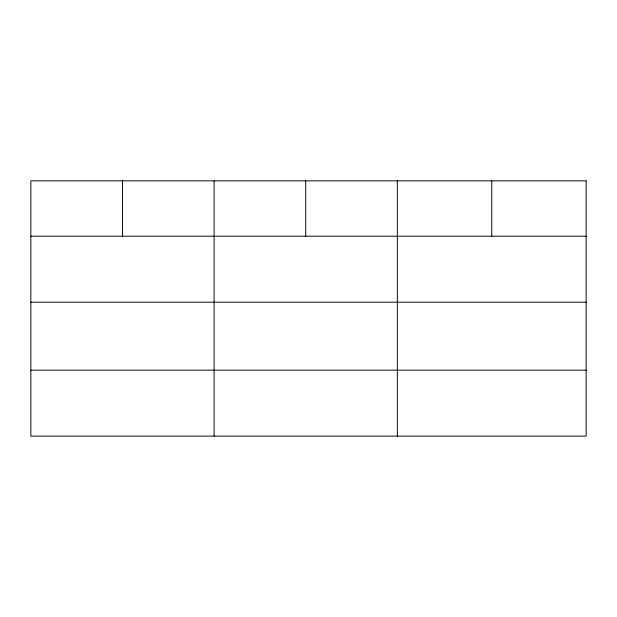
<?xml version="1.0" encoding="UTF-8"?>
<svg xmlns="http://www.w3.org/2000/svg" width="617" height="617" viewBox="0 0 617 617"><rect width="100%" height="100%" fill="white"/><g stroke="black" fill="none" stroke-linecap="round" stroke-linejoin="round"><path stroke-width="0.93" d="M30.85 236.211L586.15 236.211M30.85 302.191L586.15 302.191M30.85 370.169L586.15 370.169M491.749 180.85L491.749 236.211M397.348 180.85L397.348 436.15M305.724 180.85L305.724 236.211M214.099 180.85L214.099 436.15M122.475 180.85L122.475 236.211M586.15 180.85L30.85 180.85L30.85 436.15L586.15 436.15L586.15 180.85"/></g></svg>
